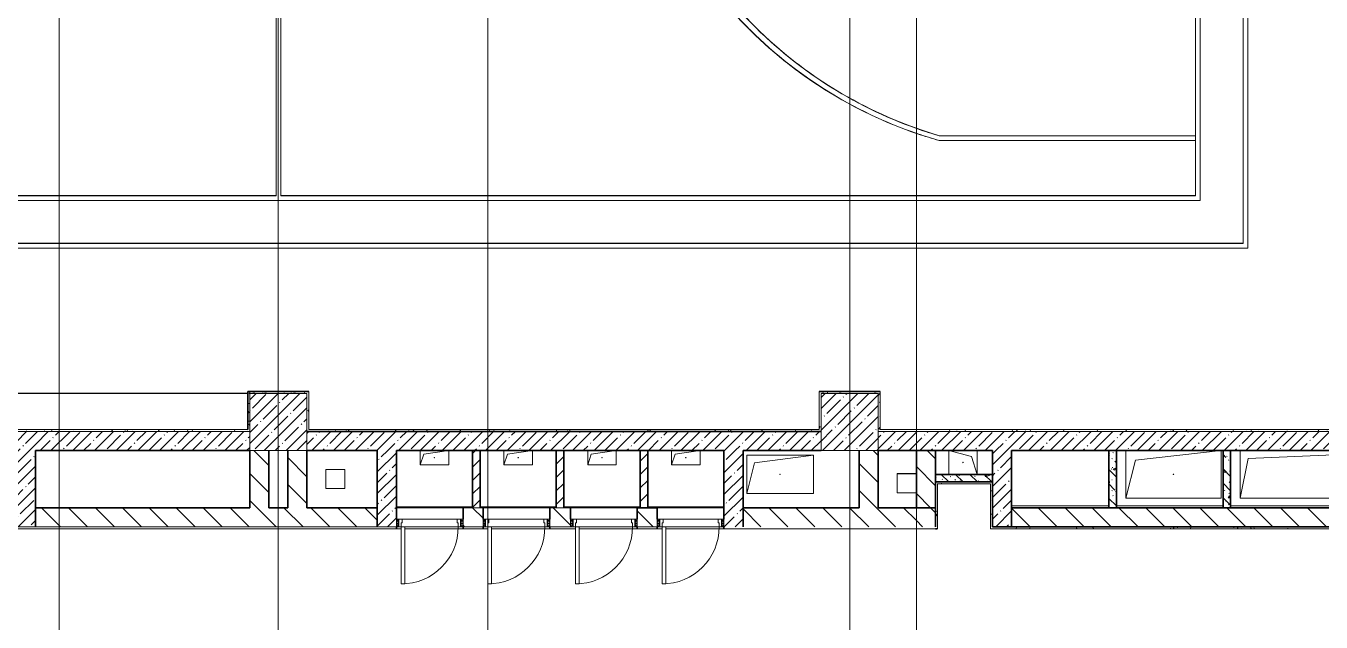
# Model space of a CAD drawing. Header units: millimetres. Extents: x 3914 to 443608, y -156176 to 78197.
# Drawn here: x 226774 to 240374, y -136078 to -129822 of the extents above; entities that cross this region are included whole.
import ezdxf

# ---------------------------------------------------------------- set-up
doc = ezdxf.new("R2010")
doc.units = ezdxf.units.MM
doc.linetypes.add('200_ШТРИХ__ш1_п0_6_', pattern=[160, 100, -60])
doc.linetypes.add('Осевая', pattern=[6350, 1270, -952.5, 3175, -952.5])
for name, color, linetype, lineweight in [('A-DOOR-1', 7, 'Continuous', 5), ('A-DOOR-2', 7, '200_ШТРИХ__ш1_п0_6_', 5), ('A-DOOR-FRAM-2', 7, 'Continuous', 5), ('A-FLOR', 7, 'Continuous', 9), ('A-GENM', 7, 'Continuous', 9), ('A-WALL', 7, 'Continuous', 5), ('A-WALL-1', 7, 'Continuous', 35), ('I-WALL', 7, 'Continuous', 5), ('S-COLS', 7, 'Continuous', 9), ('S-COLS-1', 7, 'Continuous', 5), ('Оси', 7, 'Continuous', 9), ('Оси-2', 7, 'Осевая', 9)]:
    doc.layers.add(name, color=color, linetype=linetype, lineweight=lineweight)
doc.layers.add('A-DOOR-FRAM-1', color=7, linetype='Continuous', lineweight=5, true_color=0xc0c0c0)
doc.layers.add('A-WALL-FNSH-1', color=9, linetype='Continuous', lineweight=5, true_color=0x808080)
pattern_1 = [(135, (174964.42, -145977.62), (-141.42136, -141.42136), [])]
pattern_2 = [(135, (174964.42, -145977.62), (-150.8683, -150.8683), [213.36, -35.56, 7.112, -35.56]), (135, (174964.42, -145826.85), (-150.8683, -150.8683), []), (50, (174964.42, -145977.62), (255.0577, -22.3145), [26.67, -293.37]), (355, (174964.42, -145977.62), (-49.3404, 267.4791), [21.336, -234.696]), (100.451, (174985.68, -145979.48), (205.7195, 245.1636), [22.666, -249.326]), (46.184, (174964.42, -145906.5), (379.511, -58.86), [40.005, -440.055]), (96.636, (174996.05, -145911.4), (332.3634, 346.399), [33.999, -373.989]), (351.184, (174964.42, -145906.5), (332.3669, 346.3953), [32.004, -352.044]), (21, (174999.98, -145924.28), (212.2602, -143.1711), [26.67, -293.37]), (326, (174999.98, -145924.28), (86.5224, 257.8632), [21.336, -234.696]), (71.451, (175017.67, -145936.2), (298.78395, 114.6901), [22.666, -249.326]), (37.5, (174964.42, -145977.62), (4.32385, 118.37751), [6.706, -225.146, 6.706, -231.546, -235.585]), (37.5, (174964.42, -145977.62), (4.32385, 118.37751), [-470.103, 6.706, -228.879]), (7.5, (174964.42, -145977.62), (93.54758, 140.2533), [6.706, -129.134, 6.706, -219.812, -89.789]), (7.5, (174964.42, -145977.62), (93.54758, 140.2533), [-362.356, 6.706, -83.083]), (327.5, (174885.12, -145977.62), (189.82734, -8.02019), [6.706, -82.194, 6.706, -270.662, -368.046]), (327.5, (174885.12, -145977.62), (189.82734, -8.02019), [-366.268, 6.706, -361.34]), (317.5, (174849.56, -145977.62), (207.38114, 35.59764), [6.706, -108.864, 6.706, -177.495, -261.366]), (317.5, (174849.56, -145977.62), (207.38114, 35.59764), [-299.771, 6.706, -254.66])]
pattern_3 = [(45, (174964.42, -145977.62), (-114.04925, 114.04925), []), (45, (175078.47, -145977.62), (-114.04925, 114.04925), [201.612, -40.322, 6.706, -33.617])]
pattern_4 = [(45, (174964.42, -145977.62), (-70.71068, 70.71068), [])]
pattern_5 = [(0, (174964.42, -145977.62), (243.84, 60.96), [20.117, -162.763, 20.117, -162.763, -975.36]), (0, (174964.42, -145977.62), (243.84, 60.96), [-365.76, 20.117, -345.643, 20.117, -162.763, -426.72]), (0, (174964.42, -145977.62), (243.84, 60.96), [-914.4, 20.117, -101.803, 20.117, -284.683]), (120, (175055.86, -145947.14), (-174.71291, 180.691634), [20.117, -162.763, 20.117, -162.763, -975.36]), (120, (175055.86, -145947.14), (-174.71291, 180.691634), [-365.76, 20.117, -345.643, 20.117, -162.763, -426.72]), (120, (175055.86, -145947.14), (-174.71291, 180.691634), [-914.4, 20.117, -101.803, 20.117, -284.683]), (240, (175086.34, -145825.22), (-69.12709, -241.651634), [20.117, -162.763, 20.117, -162.763, -975.36]), (240, (175086.34, -145825.22), (-69.12709, -241.651634), [-365.76, 20.117, -345.643, 20.117, -162.763, -426.72]), (240, (175086.34, -145825.22), (-69.12709, -241.651634), [-914.4, 20.117, -101.803, 20.117, -284.683])]

# ---------------------------------------------------------------- blocks, each defined once
blk = doc.blocks.new('BSC_Колонна _Прямоугольная - 600х600-23205375-Объем проектирования 2 этажа')
at = {"layer": 'S-COLS-1'}
h = blk.add_hatch(dxfattribs=at)
h.set_pattern_fill('FP_54', color=256, style=0, pattern_type=2)
h.set_pattern_definition([(45, (-54460, -12000), (-114.04925, 114.04925), []), (45, (-54345.95, -12000), (-114.04925, 114.04925), [201.613, -40.323, 6.706, -33.617])])
h.paths.add_polyline_path([(300, -300), (300, 300), (-300, 300), (-300, -300), (289, -300)])
for p, q in [((300, 300), (-300, 300)), ((-300, 300), (-300, -300)), ((300, -300), (300, 300)), ((-300, -300), (300, -300))]:
    blk.add_line(p, q, dxfattribs=at)
blk = doc.blocks.new('BSC_Колонна _Прямоугольная - 600х600-V316-Объем проектирования 2 этажа')
at = {"layer": 'S-COLS-1'}
h = blk.add_hatch(dxfattribs=at)
h.set_pattern_fill('FP_69', color=256, style=0, pattern_type=2)
h.set_pattern_definition([(45, (-60460, -12000), (-114.04925, 114.04925), []), (45, (-60345.95, -12000), (-114.04925, 114.04925), [201.613, -40.323, 6.706, -33.617])])
h.paths.add_polyline_path([(208, -300), (300, -300), (300, 300), (-300, 300), (-300, -300)])
for p, q in [((300, 300), (-300, 300)), ((-300, 300), (-300, -300)), ((300, -300), (300, 300)), ((-300, -300), (300, -300))]:
    blk.add_line(p, q, dxfattribs=at)
blk = doc.blocks.new('GM_Отверстие прямоугольное _в плите_ - Отверстие-21619835-Объем проектирования 2 этажа')
at = {"layer": 'A-GENM'}
for p, q in [((-125, 150), (125, 150)), ((125, 150), (-125, 150)), ((-62.5, 87.5), (125, 150)), ((-125, -150), (-62.5, 87.5)), ((125, -150), (-125, -150)), ((-125, -150), (125, -150))]:
    blk.add_line(p, q, dxfattribs=at)
for start, end in [(360, 180), (180, 360)]:
    blk.add_arc((0, 0), 2.5, start, end, dxfattribs=at)
blk = doc.blocks.new('GM_Отверстие прямоугольное _в плите_ - Отверстие-21620300-Объем проектирования 2 этажа')
at = {"layer": 'A-GENM'}
for p, q in [((-150, -75), (-150, 75)), ((-150, 75), (-150, -75)), ((-150, -75), (-112.5, 37.5)), ((-112.5, 37.5), (150, 75)), ((150, 75), (150, -75)), ((150, -75), (150, 75)), ((150, -75), (-150, -75)), ((-150, -75), (150, -75))]:
    blk.add_line(p, q, dxfattribs=at)
for start, end in [(360, 180), (180, 360)]:
    blk.add_arc((0, 0), 2.5, start, end, dxfattribs=at)
blk = doc.blocks.new('GM_Отверстие прямоугольное _в плите_ - Отверстие-21982021-Объем проектирования 2 этажа')
at = {"layer": 'A-GENM'}
for p, q in [((-350, -200), (-350, 200)), ((-350, 200), (350, 200)), ((350, 200), (-350, 200)), ((-350, 200), (-350, -200)), ((-270, 120), (350, 200)), ((350, 200), (350, -200)), ((350, -200), (350, 200)), ((-350, -200), (-270, 120)), ((350, -200), (-350, -200)), ((-350, -200), (350, -200))]:
    blk.add_line(p, q, dxfattribs=at)
for start, end in [(360, 180), (180, 360)]:
    blk.add_arc((0, 0), 2.5, start, end, dxfattribs=at)
blk = doc.blocks.new('GM_Отверстие прямоугольное _в плите_ - Отверстие-21980457-Объем проектирования 2 этажа')
at = {"layer": 'A-GENM'}
for p, q in [((-500, -250), (-500, 250)), ((-500, 250), (-500, -250)), ((-500, -250), (-400, 150)), ((-400, 150), (500, 250)), ((500, 250), (500, -250)), ((500, -250), (500, 250)), ((500, -250), (-500, -250)), ((-500, -250), (500, -250))]:
    blk.add_line(p, q, dxfattribs=at)
for start, end in [(360, 180), (180, 360)]:
    blk.add_arc((0, 0), 2.5, start, end, dxfattribs=at)
blk = doc.blocks.new('GM_Отверстие прямоугольное _в плите_ - Отверстие-21982946-Объем проектирования 2 этажа')
at = {"layer": 'A-GENM'}
for p, q in [((-1000, -250), (-1000, 250)), ((-1000, 250), (-1000, -250)), ((-1000, -250), (-917, 167)), ((-917, 167), (1000, 250)), ((1000, -250), (-1000, -250)), ((-1000, -250), (1000, -250))]:
    blk.add_line(p, q, dxfattribs=at)
for start, end in [(360, 180), (180, 360)]:
    blk.add_arc((0, 0), 2.5, start, end, dxfattribs=at)

msp = doc.modelspace()

# ---------------------------------------------------------------- hatches: boundary and pattern name
at = {"layer": 'A-DOOR-2'}
h = msp.add_hatch(dxfattribs=at)
h.set_pattern_fill('FP_121', color=256, angle=180, style=0, pattern_type=2)
h.set_pattern_definition([(315, (229075.51, -135142.306), (14.14214, 14.14214), []), (45, (229075.51, -135142.306), (-14.14214, 14.14214), [])])
h.paths.add_polyline_path([(230664.4, -135077.6), (230689.4, -135076.2), (230689.4, -134997.6), (230664.4, -134997.6), (230664.4, -135059.8)])
h = msp.add_hatch(dxfattribs=at)
h.set_pattern_fill('FP_121', color=256, angle=180, style=0, pattern_type=2)
h.set_pattern_definition([(315, (229985.51, -135142.306), (14.14214, 14.14214), []), (45, (229985.51, -135142.306), (-14.14214, 14.14214), [])])
h.paths.add_polyline_path([(231574.4, -135077.6), (231599.4, -135077.6), (231599.4, -134997.6), (231574.4, -134997.6), (231574.4, -135024.7)])
h = msp.add_hatch(dxfattribs=at)
h.set_pattern_fill('FP_121', color=256, angle=180, style=0, pattern_type=2)
h.set_pattern_definition([(315, (230905.51, -135142.306), (14.14214, 14.14214), []), (45, (230905.51, -135142.306), (-14.14214, 14.14214), [])])
h.paths.add_polyline_path([(232494.4, -135077.6), (232519.4, -135077.6), (232519.4, -134997.6), (232494.4, -134997.6), (232494.4, -135024.7)])
h = msp.add_hatch(dxfattribs=at)
h.set_pattern_fill('FP_121', color=256, angle=180, style=0, pattern_type=2)
h.set_pattern_definition([(315, (231815.51, -135142.306), (14.14214, 14.14214), []), (45, (231815.51, -135142.306), (-14.14214, 14.14214), [])])
h.paths.add_polyline_path([(233404.4, -135077.6), (233429.4, -135076.2), (233429.4, -134997.6), (233404.4, -134997.6), (233404.4, -135059.8)])
at = {"layer": 'A-DOOR-FRAM-2'}
h = msp.add_hatch(dxfattribs=at)
h.set_pattern_fill('FP_122', color=256, angle=180, style=0, pattern_type=2)
h.set_pattern_definition([(225, (231198.306, -135142.306), (14.1421, -14.1421), []), (315, (231198.306, -135142.306), (14.1421, 14.1421), [])])
h.paths.add_polyline_path([(231364.4, -135077.6), (231364.4, -134997.6), (231339.4, -134997.6), (231339.4, -135077.6)])
h = msp.add_hatch(dxfattribs=at)
h.set_pattern_fill('FP_122', color=256, angle=180, style=0, pattern_type=2)
h.set_pattern_definition([(225, (232108.306, -135142.306), (14.1421, -14.1421), []), (315, (232108.306, -135142.306), (14.1421, 14.1421), [])])
h.paths.add_polyline_path([(232274.4, -135077.6), (232274.4, -134997.6), (232249.4, -134997.6), (232249.4, -135077.6)])
h = msp.add_hatch(dxfattribs=at)
h.set_pattern_fill('FP_122', color=256, angle=180, style=0, pattern_type=2)
h.set_pattern_definition([(225, (233028.306, -135142.306), (14.1421, -14.1421), []), (315, (233028.306, -135142.306), (14.1421, 14.1421), [])])
h.paths.add_polyline_path([(233194.4, -135077.6), (233194.4, -134997.6), (233169.4, -134997.6), (233169.4, -135077.6)])
h = msp.add_hatch(dxfattribs=at)
h.set_pattern_fill('FP_122', color=256, angle=180, style=0, pattern_type=2)
h.set_pattern_definition([(225, (233938.306, -135142.306), (14.1421, -14.1421), []), (315, (233938.306, -135142.306), (14.1421, 14.1421), [])])
h.paths.add_polyline_path([(234104.4, -135077.6), (234104.4, -134997.6), (234079.4, -134997.6), (234079.4, -135077.6)])
at = {"layer": 'I-WALL'}
h = msp.add_hatch(dxfattribs=at)
h.set_pattern_fill('FP_191', color=256, style=0, pattern_type=2)
h.set_pattern_definition(pattern_5)
h.paths.add_polyline_path([(229104.4, -134057.6), (229124.4, -134057.6), (229124.4, -133657.6), (229104.4, -133657.6), (229104.4, -133894.7)])
h = msp.add_hatch(dxfattribs=at)
h.set_pattern_fill('FP_191', color=256, style=0, pattern_type=2)
h.set_pattern_definition(pattern_5)
h.paths.add_polyline_path([(229724.4, -133677.6), (229744.4, -133677.5), (229744.4, -133657.6), (229124.4, -133657.6), (229124.4, -133677.6), (229457.8, -133677.6)])
h = msp.add_hatch(dxfattribs=at)
h.set_pattern_fill('FP_191', color=256, style=0, pattern_type=2)
h.set_pattern_definition(pattern_5)
h.paths.add_polyline_path([(229724.4, -134077.6), (229744.4, -134056.6), (229744.4, -133677.6), (229724.4, -133677.6), (229724.4, -134057.6)])
h.paths.add_polyline_path([(229744.4, -134077.6), (229744.4, -134057.6), (229724.4, -134077.6)])
h = msp.add_hatch(dxfattribs=at)
h.set_pattern_fill('FP_191', color=256, style=0, pattern_type=2)
h.set_pattern_definition(pattern_5)
h.paths.add_polyline_path([(235124.4, -134057.6), (235124.4, -133657.6), (235104.4, -133657.7), (235104.4, -134057.6)])
h = msp.add_hatch(dxfattribs=at)
h.set_pattern_fill('FP_191', color=256, style=0, pattern_type=2)
h.set_pattern_definition(pattern_5)
h.paths.add_polyline_path([(235132, -133677.6), (235744.4, -133677.6), (235744.4, -133657.6), (235124.4, -133657.6), (235124.4, -133677.6)])
h = msp.add_hatch(dxfattribs=at)
h.set_pattern_fill('FP_191', color=256, style=0, pattern_type=2)
h.set_pattern_definition(pattern_5)
h.paths.add_polyline_path([(235724.4, -134077.6), (235744.4, -134076.1), (235744.4, -134057.6), (235725.9, -134076.1)])
h.paths.add_polyline_path([(235724.4, -134077.6), (235744.4, -134056.6), (235744.4, -133677.6), (235724.4, -133677.6), (235724.4, -134076)])
h = msp.add_hatch(dxfattribs=at)
h.set_pattern_fill('FP_191', color=256, style=0, pattern_type=2)
h.set_pattern_definition(pattern_5)
h.paths.add_polyline_path([(223744.4, -134077.6), (229124.4, -134077.6), (229103.4, -134057.6), (223745.4, -134057.6)])
h.paths.add_polyline_path([(229124.4, -134077.6), (229124.4, -134057.6), (229104.4, -134057.6)])
h = msp.add_hatch(dxfattribs=at)
h.set_pattern_fill('FP_1', color=256, style=0, pattern_type=2)
h.set_pattern_definition(pattern_3)
h.paths.add_polyline_path([(226674.4, -135077.6), (226874.4, -135076.7), (226874.4, -134077.6), (226674.4, -134077.6), (226674.4, -135076.6)])
h = msp.add_hatch(dxfattribs=at)
h.set_pattern_fill('FP_1', color=256, style=0, pattern_type=2)
h.set_pattern_definition(pattern_3)
h.paths.add_polyline_path([(229124.4, -134277.6), (229124.4, -134077.6), (226874.4, -134077.6), (226874.4, -134277.6), (228611.6, -134277.6)])
h = msp.add_hatch(dxfattribs=at)
h.set_pattern_fill('FP_1', color=256, style=0, pattern_type=2)
h.set_pattern_definition(pattern_3)
h.paths.add_polyline_path([(236124.4, -134277.6), (241124.4, -134277.6), (241124.4, -134077.6), (235724.4, -134077.7), (235724.4, -134277.6), (236059, -134277.6)])
h.paths.add_polyline_path([(235063.5, -134277.6), (235124.4, -134277.6), (235124.4, -134077.6), (229724.4, -134077.6), (229724.4, -134277.6), (234304.4, -134277.6)])
h = msp.add_hatch(dxfattribs=at)
h.set_pattern_fill('FP_191', color=256, style=0, pattern_type=2)
h.set_pattern_definition(pattern_5)
h.paths.add_polyline_path([(230727, -134077.6), (235124.4, -134077.6), (235103.4, -134057.6), (229745.4, -134057.6), (229744.4, -134077.6), (230664.4, -134077.6)])
h.paths.add_polyline_path([(235124.4, -134077.6), (235124.4, -134057.6), (235104.4, -134057.6)])
h = msp.add_hatch(dxfattribs=at)
h.set_pattern_fill('FP_191', color=256, style=0, pattern_type=2)
h.set_pattern_definition(pattern_5)
h.paths.add_polyline_path([(241124.4, -134077.6), (241124.4, -134057.6), (241106.4, -134059.6)])
h.paths.add_polyline_path([(241124.4, -134077.6), (241103.4, -134057.6), (235744.4, -134057.6), (235744.4, -134077.6), (240970.7, -134077.6)])
h = msp.add_hatch(dxfattribs=at)
h.set_pattern_fill('FP_23', color=256, style=0, pattern_type=2)
h.set_pattern_definition(pattern_1)
h.paths.add_polyline_path([(229281.6, -134877.6), (229324.4, -134877.6), (229324.4, -134277.6), (229124.4, -134277.6), (229124.4, -134877.6)])
h = msp.add_hatch(dxfattribs=at)
h.set_pattern_fill('FP_23', color=256, style=0, pattern_type=2)
h.set_pattern_definition(pattern_1)
h.paths.add_polyline_path([(229640.3, -134877.6), (229724.4, -134877.6), (229724.4, -134277.6), (229524.4, -134277.6), (229524.4, -134877.6)])
h = msp.add_hatch(dxfattribs=at)
h.set_pattern_fill('FP_1', color=256, style=0, pattern_type=2)
h.set_pattern_definition(pattern_3)
h.paths.add_polyline_path([(230617, -135077.6), (230664.4, -135077.6), (230664.4, -134277.6), (230464.4, -134277.6), (230464.4, -135077.6), (230490.5, -135077.6)])
h = msp.add_hatch(dxfattribs=at)
h.set_pattern_fill('FP_22', color=256, style=0, pattern_type=2)
h.set_pattern_definition(pattern_4)
h.paths.add_polyline_path([(231543.7, -134877.6), (231543.7, -134277.6), (231463.7, -134277.6), (231463.7, -134877.6)])
h = msp.add_hatch(dxfattribs=at)
h.set_pattern_fill('FP_22', color=256, style=0, pattern_type=2)
h.set_pattern_definition(pattern_4)
h.paths.add_polyline_path([(232423.7, -134877.6), (232423.7, -134277.6), (232343.7, -134277.6), (232343.7, -134877.6)])
h = msp.add_hatch(dxfattribs=at)
h.set_pattern_fill('FP_22', color=256, style=0, pattern_type=2)
h.set_pattern_definition(pattern_4)
h.paths.add_polyline_path([(233303.7, -134877.6), (233303.7, -134277.6), (233223.7, -134277.6), (233223.7, -134877.6)])
h = msp.add_hatch(dxfattribs=at)
h.set_pattern_fill('FP_1', color=256, style=0, pattern_type=2)
h.set_pattern_definition(pattern_3)
h.paths.add_polyline_path([(234304.4, -135077.6), (234304.4, -134277.6), (234104.4, -134277.6), (234104.4, -135077.6)])
h = msp.add_hatch(dxfattribs=at)
h.set_pattern_fill('FP_23', color=256, style=0, pattern_type=2)
h.set_pattern_definition(pattern_1)
h.paths.add_polyline_path([(235524.4, -134877.6), (235724.4, -134877.6), (235724.4, -134277.6), (235524.4, -134277.6), (235524.4, -134777.6)])
h = msp.add_hatch(dxfattribs=at)
h.set_pattern_fill('FP_23', color=256, style=0, pattern_type=2)
h.set_pattern_definition(pattern_1)
h.paths.add_polyline_path([(236184.2, -134877.6), (236324.4, -134877.6), (236324.4, -134277.6), (236124.4, -134277.6), (236124.4, -134877.6)])
h = msp.add_hatch(dxfattribs=at)
h.set_pattern_fill('FP_1', color=256, style=0, pattern_type=2)
h.set_pattern_definition(pattern_3)
h.paths.add_polyline_path([(236924.4, -135077.6), (237124.4, -135077.6), (237124.4, -134277.6), (236924.4, -134277.6), (236924.4, -134877.6)])
h = msp.add_hatch(dxfattribs=at)
h.set_pattern_fill('FP_41', color=256, style=0, pattern_type=2)
h.set_pattern_definition(pattern_2)
h.paths.add_polyline_path([(238224.4, -134877.6), (238224.4, -134277.6), (238144.4, -134277.6), (238144.4, -134877.6)])
h = msp.add_hatch(dxfattribs=at)
h.set_pattern_fill('FP_41', color=256, style=0, pattern_type=2)
h.set_pattern_definition(pattern_2)
h.paths.add_polyline_path([(239424.4, -134877.6), (239424.4, -134277.6), (239344.4, -134277.6), (239344.4, -134877.6)])
h = msp.add_hatch(dxfattribs=at)
h.set_pattern_fill('FP_41', color=256, style=0, pattern_type=2)
h.set_pattern_definition(pattern_2)
h.paths.add_polyline_path([(236324.4, -134607.6), (236924.4, -134607.6), (236924.4, -134527.6), (236324.4, -134527.6)])
h = msp.add_hatch(dxfattribs=at)
h.set_pattern_fill('FP_191', color=256, style=0, pattern_type=2)
h.set_pattern_definition(pattern_5)
h.paths.add_polyline_path([(236324.4, -134607.6), (236344.4, -134627.6), (236344.4, -134607.6)])
h.paths.add_polyline_path([(236344.4, -135097.6), (236343.5, -134627.6), (236324.4, -134610.4), (236324.4, -135097.6)])
h = msp.add_hatch(dxfattribs=at)
h.set_pattern_fill('FP_191', color=256, style=0, pattern_type=2)
h.set_pattern_definition(pattern_5)
h.paths.add_polyline_path([(236344.4, -134627.6), (236903.4, -134627.6), (236924.4, -134607.6), (236344.4, -134607.6), (236344.4, -134615)])
h.paths.add_polyline_path([(236904.4, -134627.6), (236924.4, -134627.6), (236924.4, -134607.6), (236915.5, -134616.5)])
h = msp.add_hatch(dxfattribs=at)
h.set_pattern_fill('FP_191', color=256, style=0, pattern_type=2)
h.set_pattern_definition(pattern_5)
h.paths.add_polyline_path([(236924.4, -135077.6), (236924.4, -134627.6), (236904.4, -134627.7), (236904.4, -135077.6)])
h = msp.add_hatch(dxfattribs=at)
h.set_pattern_fill('FP_23', color=256, style=0, pattern_type=2)
h.set_pattern_definition(pattern_1)
h.paths.add_polyline_path([(235924.4, -135077.6), (236124.4, -135077.6), (236124.4, -134877.6), (234304.4, -134877.6), (234304.4, -135077.6), (235786.2, -135077.6)])
h.paths.add_polyline_path([(223499.7, -135077.6), (226674.4, -135077.6), (226674.4, -134877.6), (222225.1, -134877.6), (222225.1, -135077.6)])
h.paths.add_polyline_path([(226874.4, -135077.6), (230464.4, -135077.6), (230464.4, -134877.6), (226874.4, -134877.6)])
h.paths.add_polyline_path([(231364.4, -135077.6), (231574.4, -135077.6), (231574.4, -134877.6), (231364.4, -134877.6), (231364.4, -135036.9)])
h.paths.add_polyline_path([(232274.4, -135077.6), (232494.4, -135077.6), (232494.4, -134877.6), (232274.4, -134877.6), (232274.4, -134997.6)])
h.paths.add_polyline_path([(233404.4, -135077.6), (233404.4, -134877.6), (233194.4, -134877.6), (233194.4, -135077.6)])
h = msp.add_hatch(dxfattribs=at)
h.set_pattern_fill('FP_23', color=256, style=0, pattern_type=2)
h.set_pattern_definition(pattern_1)
h.paths.add_polyline_path([(236124.4, -135077.6), (236324.4, -135077.6), (236324.4, -134877.6), (236124.4, -134877.6), (236124.4, -134938.7)])
h = msp.add_hatch(dxfattribs=at)
h.set_pattern_fill('FP_23', color=256, style=0, pattern_type=2)
h.set_pattern_definition(pattern_1)
h.paths.add_polyline_path([(241524.4, -135077.6), (241524.4, -134877.6), (237124.4, -134877.6), (237124.4, -135077.6), (240845.3, -135077.6)])
h = msp.add_hatch(dxfattribs=at)
h.set_pattern_fill('FP_191', color=256, style=0, pattern_type=2)
h.set_pattern_definition(pattern_5)
h.paths.add_polyline_path([(238224.4, -135097.6), (241724.4, -135097.6), (241724.4, -135077.6), (236904.4, -135078.4), (236904.4, -135097.6), (238144.4, -135097.6)])

# ---------------------------------------------------------------- linework, layer by layer
at = {"layer": 'A-DOOR-1'}
for p, q in [((230754.4, -135077.6), (230714.4, -135077.6)), ((230714.4, -135077.6), (230714.4, -135677.6)), ((230754.4, -135677.6), (230754.4, -135077.6)), ((231664.4, -135077.6), (231624.4, -135077.6)), ((231624.4, -135077.6), (231624.4, -135677.6)), ((231664.4, -135677.6), (231664.4, -135077.6)), ((232584.4, -135077.6), (232544.4, -135077.6)), ((232544.4, -135077.6), (232544.4, -135677.6)), ((232584.4, -135677.6), (232584.4, -135077.6)), ((233494.4, -135077.6), (233454.4, -135077.6)), ((233454.4, -135077.6), (233454.4, -135677.6)), ((233494.4, -135677.6), (233494.4, -135077.6)), ((230714.4, -135677.6), (230754.4, -135677.6)), ((231624.4, -135677.6), (231664.4, -135677.6)), ((232544.4, -135677.6), (232584.4, -135677.6)), ((233454.4, -135677.6), (233494.4, -135677.6))]:
    msp.add_line(p, q, dxfattribs=at)
for centre in [(230714.4, -135077.6), (231624.4, -135077.6), (232544.4, -135077.6), (233454.4, -135077.6)]:
    msp.add_arc(centre, 600, 270, 0, dxfattribs=at)
at = {"layer": 'A-DOOR-FRAM-1'}
for p, q in [((230689.4, -134997.6), (230664.4, -134997.6)), ((230664.4, -134997.6), (230664.4, -135077.6)), ((230724.4, -134997.6), (230689.4, -134997.6)), ((230689.4, -134997.6), (230689.4, -135077.6)), ((230689.4, -135077.6), (230689.4, -134997.6)), ((230714.4, -135077.6), (230714.4, -135037.6)), ((230714.4, -135037.6), (230724.4, -135037.6)), ((230724.4, -135037.6), (230724.4, -134997.6)), ((230724.4, -134997.6), (231304.4, -134997.6)), ((231339.4, -134997.6), (231304.4, -134997.6)), ((231304.4, -134997.6), (231304.4, -135037.6)), ((231304.4, -135037.6), (231314.4, -135037.6)), ((231314.4, -135037.6), (231314.4, -135077.6)), ((231339.4, -135077.6), (231339.4, -134997.6)), ((231339.4, -134997.6), (231339.4, -135077.6)), ((231364.4, -134997.6), (231339.4, -134997.6)), ((231364.4, -135077.6), (231364.4, -134997.6)), ((231599.4, -134997.6), (231574.4, -134997.6)), ((231574.4, -134997.6), (231574.4, -135077.6)), ((231634.4, -134997.6), (231599.4, -134997.6)), ((231599.4, -134997.6), (231599.4, -135077.6)), ((231599.4, -135077.6), (231599.4, -134997.6)), ((231624.4, -135077.6), (231624.4, -135037.6)), ((231624.4, -135037.6), (231634.4, -135037.6)), ((231634.4, -135037.6), (231634.4, -134997.6)), ((231634.4, -134997.6), (232214.4, -134997.6)), ((232249.4, -134997.6), (232214.4, -134997.6)), ((232214.4, -134997.6), (232214.4, -135037.6)), ((232214.4, -135037.6), (232224.4, -135037.6)), ((232224.4, -135037.6), (232224.4, -135077.6)), ((232249.4, -135077.6), (232249.4, -134997.6)), ((232249.4, -134997.6), (232249.4, -135077.6)), ((232274.4, -134997.6), (232249.4, -134997.6)), ((232274.4, -135077.6), (232274.4, -134997.6)), ((232519.4, -134997.6), (232494.4, -134997.6)), ((232494.4, -134997.6), (232494.4, -135077.6)), ((232554.4, -134997.6), (232519.4, -134997.6)), ((232519.4, -134997.6), (232519.4, -135077.6)), ((232519.4, -135077.6), (232519.4, -134997.6)), ((232544.4, -135077.6), (232544.4, -135037.6)), ((232544.4, -135037.6), (232554.4, -135037.6)), ((232554.4, -135037.6), (232554.4, -134997.6)), ((232554.4, -134997.6), (233134.4, -134997.6)), ((233169.4, -134997.6), (233134.4, -134997.6)), ((233134.4, -134997.6), (233134.4, -135037.6)), ((233134.4, -135037.6), (233144.4, -135037.6)), ((233144.4, -135037.6), (233144.4, -135077.6)), ((233169.4, -135077.6), (233169.4, -134997.6)), ((233169.4, -134997.6), (233169.4, -135077.6)), ((233194.4, -134997.6), (233169.4, -134997.6)), ((233194.4, -135077.6), (233194.4, -134997.6)), ((233429.4, -134997.6), (233404.4, -134997.6)), ((233404.4, -134997.6), (233404.4, -135077.6)), ((233464.4, -134997.6), (233429.4, -134997.6)), ((233429.4, -134997.6), (233429.4, -135077.6)), ((233429.4, -135077.6), (233429.4, -134997.6)), ((233454.4, -135077.6), (233454.4, -135037.6)), ((233454.4, -135037.6), (233464.4, -135037.6)), ((233464.4, -135037.6), (233464.4, -134997.6)), ((233464.4, -134997.6), (234044.4, -134997.6)), ((234079.4, -134997.6), (234044.4, -134997.6)), ((234044.4, -134997.6), (234044.4, -135037.6)), ((234044.4, -135037.6), (234054.4, -135037.6)), ((234054.4, -135037.6), (234054.4, -135077.6)), ((234079.4, -135077.6), (234079.4, -134997.6)), ((234079.4, -134997.6), (234079.4, -135077.6)), ((234104.4, -134997.6), (234079.4, -134997.6)), ((234104.4, -135077.6), (234104.4, -134997.6)), ((230664.4, -135077.6), (230689.4, -135077.6)), ((230689.4, -135077.6), (230714.4, -135077.6)), ((231314.4, -135077.6), (230754.4, -135077.6)), ((231314.4, -135077.6), (231339.4, -135077.6)), ((231339.4, -135077.6), (231364.4, -135077.6)), ((231574.4, -135077.6), (231599.4, -135077.6)), ((231599.4, -135077.6), (231624.4, -135077.6)), ((232224.4, -135077.6), (231664.4, -135077.6)), ((232224.4, -135077.6), (232249.4, -135077.6)), ((232249.4, -135077.6), (232274.4, -135077.6)), ((232494.4, -135077.6), (232519.4, -135077.6)), ((232519.4, -135077.6), (232544.4, -135077.6)), ((233144.4, -135077.6), (232584.4, -135077.6)), ((233144.4, -135077.6), (233169.4, -135077.6)), ((233169.4, -135077.6), (233194.4, -135077.6)), ((233404.4, -135077.6), (233429.4, -135077.6)), ((233429.4, -135077.6), (233454.4, -135077.6)), ((234054.4, -135077.6), (233494.4, -135077.6)), ((234054.4, -135077.6), (234079.4, -135077.6)), ((234079.4, -135077.6), (234104.4, -135077.6))]:
    msp.add_line(p, q, dxfattribs=at)
at = {"layer": 'A-FLOR'}
for p, q in [((239604.4, -120995.4), (239604.4, -132152.3)), ((239604.4, -120996.3), (239604.4, -132153.2)), ((239554.4, -132102.3), (239554.4, -121045.4)), ((239554.4, -132103.2), (239554.4, -121046.3)), ((229401.2, -131602.3), (229401.2, -121545.4)), ((229401.2, -131603.2), (229401.2, -121546.3)), ((229451.2, -121545.4), (229451.2, -131602.3)), ((229451.2, -121546.3), (229451.2, -131603.2)), ((239054.4, -121545.4), (239054.4, -131602.3)), ((239054.4, -121546.3), (239054.4, -131603.2)), ((239104.4, -121495.4), (239104.4, -131652.3)), ((239104.4, -121496.3), (239104.4, -131653.2)), ((236364.7, -130973.8), (239054.4, -130973.8)), ((236364.7, -130974.8), (239054.4, -130974.8)), ((239054.4, -131023.8), (236364.7, -131023.8)), ((239054.4, -131024.8), (236364.7, -131024.8)), ((219798, -131602.3), (229401.2, -131602.3)), ((219798, -131603.2), (229401.2, -131603.2)), ((229451.2, -131602.3), (239054.4, -131602.3)), ((229451.2, -131603.2), (239054.4, -131603.2)), ((239104.4, -131652.3), (219748, -131652.3)), ((239104.4, -131653.2), (219748, -131653.2)), ((239604.4, -132152.3), (219248, -132152.3)), ((239604.4, -132153.2), (219248, -132153.2)), ((219298, -132102.3), (239554.4, -132102.3)), ((219298, -132103.2), (239554.4, -132103.2)), ((223744.4, -133676.7), (229104.4, -133676.7)), ((223744.4, -133677.6), (229104.4, -133677.6)), ((235724.4, -133656.7), (235124.4, -133656.7)), ((235724.4, -133657.6), (235124.4, -133657.6)), ((230124.4, -134476.7), (229924.4, -134476.7)), ((229924.4, -134476.7), (229924.4, -134676.7)), ((230124.4, -134477.6), (229924.4, -134477.6)), ((229924.4, -134477.6), (229924.4, -134677.6)), ((230124.4, -134676.7), (230124.4, -134476.7)), ((230124.4, -134677.6), (230124.4, -134477.6)), ((236124.4, -134519.7), (235924.4, -134519.7)), ((235924.4, -134519.7), (235924.4, -134719.7)), ((236124.4, -134520.6), (235924.4, -134520.6)), ((235924.4, -134520.6), (235924.4, -134720.6)), ((236344.4, -134626.7), (236903.4, -134626.7)), ((236344.4, -134627.6), (236903.4, -134627.6)), ((236903.4, -134626.7), (236903.4, -135076.7)), ((236903.4, -134627.6), (236903.4, -135077.6)), ((229924.4, -134676.7), (230124.4, -134676.7)), ((229924.4, -134677.6), (230124.4, -134677.6)), ((235924.4, -134719.7), (236124.4, -134719.7)), ((235924.4, -134720.6), (236124.4, -134720.6)), ((230664.4, -134876.7), (230664.4, -134868.7)), ((230664.4, -134868.7), (231463.7, -134868.7)), ((230664.4, -134877.6), (230664.4, -134869.6)), ((230664.4, -134869.6), (231463.7, -134869.6)), ((231543.7, -134868.7), (232343.7, -134868.7)), ((231543.7, -134869.6), (232343.7, -134869.6)), ((232423.7, -134868.7), (233223.7, -134868.7)), ((232423.7, -134869.6), (233223.7, -134869.6)), ((233303.7, -134868.7), (234104.4, -134868.7)), ((233303.7, -134869.6), (234104.4, -134869.6)), ((234104.4, -134868.7), (234104.4, -134876.7)), ((234104.4, -134869.6), (234104.4, -134877.6)), ((237124.4, -134856.7), (238144.4, -134856.7)), ((237124.4, -134857.6), (238144.4, -134857.6)), ((238224.4, -134856.7), (239344.4, -134856.7)), ((238224.4, -134857.6), (239344.4, -134857.6)), ((239424.4, -134856.7), (241524.4, -134856.7)), ((239424.4, -134857.6), (241524.4, -134857.6)), ((230464.4, -135076.7), (226874.4, -135076.7)), ((230464.4, -135077.6), (226874.4, -135077.6)), ((241524.4, -135076.7), (237124.4, -135076.7)), ((241524.4, -135077.6), (237124.4, -135077.6))]:
    msp.add_line(p, q, dxfattribs=at)
for centre, radius, start, end in [((237619.4, -126593.8), 4604.2, 105.81331, 254.18669), ((237619.4, -126594.8), 4604.2, 105.81331, 254.18669), ((237648.9, -126593.8), 4564.4, 106.34112, 253.65888), ((237648.9, -126594.8), 4564.4, 106.34112, 253.65888), ((237619.4, -126593.8), 4604.2, 197.80481, 224.51201), ((237619.4, -126594.8), 4604.2, 197.80481, 224.51201), ((237648.9, -126593.8), 4564.4, 223.59403, 250.6524), ((237648.9, -126594.8), 4564.4, 223.59403, 250.6524), ((237619.4, -126593.8), 4604.2, 224.51201, 251.21922), ((237619.4, -126594.8), 4604.2, 224.51201, 251.21922), ((237648.9, -126593.8), 4564.4, 250.6524, 253.65888), ((237648.9, -126594.8), 4564.4, 250.6524, 253.65888), ((237619.4, -126593.8), 4604.2, 251.21922, 254.18669), ((237619.4, -126594.8), 4604.2, 251.21922, 254.18669)]:
    msp.add_arc(centre, radius, start, end, dxfattribs=at)
at = {"layer": 'A-WALL'}
for p, q in [((229744.4, -133677.6), (229744.4, -134057.6)), ((235104.4, -133657.6), (235104.4, -134057.6)), ((235744.4, -133657.6), (235744.4, -134057.6)), ((223724.4, -134077.6), (229124.4, -134077.6)), ((229104.4, -134057.6), (223745.4, -134057.6)), ((229744.4, -134057.6), (235104.4, -134057.6)), ((235724.4, -134077.6), (241124.4, -134077.6)), ((231364.4, -134877.6), (231574.4, -134877.6)), ((232274.4, -134877.6), (232494.4, -134877.6)), ((222225.1, -135077.6), (230464.4, -135077.6)), ((230464.4, -135077.6), (230664.4, -135077.6)), ((231364.4, -135077.6), (231574.4, -135077.6)), ((232274.4, -135077.6), (232494.4, -135077.6)), ((233194.4, -135077.6), (233404.4, -135077.6)), ((236324.4, -135098.6), (236324.4, -135097.6))]:
    msp.add_line(p, q, dxfattribs=at)
at = {"layer": 'A-WALL-1'}
for p, q in [((229104.4, -133657.6), (229104.4, -134057.6)), ((229744.4, -133657.6), (229104.4, -133657.6)), ((235744.4, -133657.6), (235104.4, -133657.6)), ((235124.4, -134077.6), (229724.4, -134077.6)), ((226874.4, -135077.6), (226874.4, -134277.6)), ((226874.4, -134277.6), (229124.4, -134277.6)), ((229124.4, -134277.6), (229124.4, -134877.6)), ((229324.4, -134877.6), (229324.4, -134277.6)), ((229524.4, -134277.6), (229524.4, -134877.6)), ((229724.4, -134877.6), (229724.4, -134277.6)), ((229724.4, -134277.6), (230464.4, -134277.6)), ((230464.4, -134277.6), (230464.4, -135077.6)), ((230664.4, -134997.6), (230664.4, -134277.6)), ((230664.4, -134277.6), (234104.4, -134277.6)), ((231463.7, -134277.6), (231463.7, -134877.6)), ((231543.7, -134877.6), (231543.7, -134277.6)), ((232343.7, -134277.6), (232343.7, -134877.6)), ((232423.7, -134877.6), (232423.7, -134277.6)), ((233223.7, -134277.6), (233223.7, -134877.6)), ((233303.7, -134877.6), (233303.7, -134277.6)), ((234104.4, -134277.6), (234104.4, -134997.6)), ((234304.4, -135077.6), (234304.4, -134277.6)), ((234304.4, -134277.6), (235124.4, -134277.6)), ((235524.4, -134277.6), (235524.4, -134877.6)), ((235724.4, -134877.6), (235724.4, -134277.6)), ((235724.4, -134277.6), (236924.4, -134277.6)), ((236124.4, -134277.6), (236124.4, -134877.6)), ((236324.4, -134277.6), (236324.4, -135077.6)), ((236924.4, -135077.6), (236924.4, -134277.6)), ((237124.4, -135077.6), (237124.4, -134277.6)), ((237124.4, -134277.6), (241124.4, -134277.6)), ((238144.4, -134277.6), (238144.4, -134877.6)), ((238224.4, -134877.6), (238224.4, -134277.6)), ((239344.4, -134277.6), (239344.4, -134877.6)), ((239424.4, -134877.6), (239424.4, -134277.6)), ((236924.4, -134527.6), (236324.4, -134527.6)), ((236924.4, -134607.6), (236324.4, -134607.6)), ((236903.4, -134627.6), (236904.4, -134627.6)), ((229124.4, -134877.6), (226874.4, -134877.6)), ((229524.4, -134877.6), (229324.4, -134877.6)), ((230464.4, -134877.6), (229724.4, -134877.6)), ((231364.4, -134877.6), (231364.4, -134997.6)), ((231574.4, -134997.6), (231574.4, -134877.6)), ((232274.4, -134877.6), (232274.4, -134997.6)), ((232494.4, -134997.6), (232494.4, -134877.6)), ((233404.4, -134877.6), (233194.4, -134877.6)), ((233194.4, -134877.6), (233194.4, -134997.6)), ((233404.4, -134997.6), (233404.4, -134877.6)), ((235524.4, -134877.6), (234304.4, -134877.6)), ((236324.4, -134877.6), (235724.4, -134877.6)), ((241524.4, -134877.6), (237124.4, -134877.6)), ((230664.4, -135097.6), (230664.4, -135077.6)), ((231364.4, -135077.6), (231364.4, -135097.6)), ((231574.4, -135097.6), (231574.4, -135077.6)), ((232274.4, -135077.6), (232274.4, -135097.6)), ((233194.4, -135077.6), (233194.4, -135097.6)), ((233404.4, -135097.6), (233404.4, -135077.6)), ((234104.4, -135077.6), (234104.4, -135097.6)), ((236324.4, -135098.6), (236344.4, -135098.6)), ((236924.4, -135077.6), (241724.4, -135077.6))]:
    msp.add_line(p, q, dxfattribs=at)
at = {"layer": 'A-WALL-FNSH-1'}
for p, q in [((229745.4, -133656.6), (229103.4, -133656.6)), ((229103.4, -133656.6), (229103.4, -134056.6)), ((229744.4, -133657.6), (229744.4, -133677.6)), ((229745.4, -134057.6), (229745.4, -133656.6)), ((235745.4, -133656.6), (235103.4, -133656.6)), ((235103.4, -133656.6), (235103.4, -134056.6)), ((235745.4, -134056.6), (235745.4, -133656.6)), ((229103.4, -134056.6), (223744.4, -134056.6)), ((235103.4, -134056.6), (229744.4, -134056.6)), ((235744.4, -134057.6), (241091.4, -134057.6)), ((241103.4, -134056.6), (235745.4, -134056.6)), ((236345.4, -135098.6), (236345.4, -134628.6)), ((222204.1, -135098.6), (230664.4, -135098.6)), ((230664.4, -135098.6), (230664.4, -135097.6)), ((231574.4, -135097.6), (231364.4, -135097.6)), ((231364.4, -135097.6), (231364.4, -135098.6)), ((231574.4, -135098.6), (231574.4, -135097.6)), ((232494.4, -135097.6), (232274.4, -135097.6)), ((232274.4, -135097.6), (232274.4, -135098.6)), ((232274.4, -135098.6), (232494.4, -135098.6)), ((232494.4, -135098.6), (232494.4, -135097.6)), ((233404.4, -135097.6), (233194.4, -135097.6)), ((233194.4, -135097.6), (233194.4, -135098.6)), ((233194.4, -135098.6), (233404.4, -135098.6)), ((233404.4, -135098.6), (233404.4, -135097.6)), ((236324.4, -135097.6), (234104.4, -135097.6)), ((234104.4, -135097.6), (234104.4, -135098.6)), ((234104.4, -135098.6), (236324.4, -135098.6)), ((236344.4, -135098.6), (236345.4, -135098.6)), ((236903.4, -135077.6), (236903.4, -135098.6)), ((241260.4, -135097.6), (236904.4, -135097.6))]:
    msp.add_line(p, q, dxfattribs=at)
at = {"layer": 'I-WALL'}
for p, q in [((230664.4, -134877.6), (231364.4, -134877.6)), ((231574.4, -134877.6), (232274.4, -134877.6)), ((232494.4, -134877.6), (233194.4, -134877.6)), ((233404.4, -134877.6), (234104.4, -134877.6)), ((230664.4, -135097.6), (230714.4, -135097.6)), ((230714.4, -135098.6), (230664.4, -135098.6)), ((230754.4, -135097.6), (231364.4, -135097.6)), ((231364.4, -135098.6), (230754.4, -135098.6)), ((231574.4, -135097.6), (231624.4, -135097.6)), ((231624.4, -135098.6), (231574.4, -135098.6)), ((231664.4, -135097.6), (232274.4, -135097.6)), ((232274.4, -135098.6), (231664.4, -135098.6)), ((232494.4, -135097.6), (232544.4, -135097.6)), ((232544.4, -135098.6), (232494.4, -135098.6)), ((232584.4, -135097.6), (233194.4, -135097.6)), ((233194.4, -135098.6), (232584.4, -135098.6)), ((233404.4, -135097.6), (233454.4, -135097.6)), ((233454.4, -135098.6), (233404.4, -135098.6)), ((233494.4, -135097.6), (234104.4, -135097.6)), ((234104.4, -135098.6), (233494.4, -135098.6))]:
    msp.add_line(p, q, dxfattribs=at)
at = {"layer": 'Оси'}
for points in [[(227124.4, -147883.9), (227124.4, -142883.9), (227124.4, -123579.5), (227124.4, -118579.5)], [(229424.4, -147883.9), (229424.4, -142883.9), (229424.4, -123579.5), (229424.4, -118579.5)], [(231624.4, -147883.9), (231624.4, -142883.9), (231624.4, -123579.5), (231624.4, -118579.5)], [(235424.4, -147883.9), (235424.4, -142883.9), (235424.4, -123579.5), (235424.4, -118579.5)], [(236627.6, -147883.9), (236627.6, -147180), (236124.4, -146613.9), (236124.4, -141613.9), (236124.4, -123579.5), (236124.4, -118579.5)]]:
    msp.add_lwpolyline(points, dxfattribs=at)
at = {"layer": 'Оси-2'}
for p, q in [((227124.4, -142882.9), (227124.4, -123578.6)), ((229424.4, -142882.9), (229424.4, -123578.6)), ((231624.4, -142882.9), (231624.4, -123578.6)), ((235424.4, -142882.9), (235424.4, -123578.6)), ((236124.4, -141612.9), (236124.4, -123578.6))]:
    msp.add_line(p, q, dxfattribs=at)

# ---------------------------------------------------------------- block references
at = {"layer": 'A-GENM'}
for name, p in [('GM_Отверстие прямоугольное _в плите_ - Отверстие-21620300-Объем проектирования 2 этажа', (231063.7, -134352.6)), ('GM_Отверстие прямоугольное _в плите_ - Отверстие-21620300-Объем проектирования 2 этажа', (231943.7, -134352.6)), ('GM_Отверстие прямоугольное _в плите_ - Отверстие-21620300-Объем проектирования 2 этажа', (232823.7, -134352.6)), ('GM_Отверстие прямоугольное _в плите_ - Отверстие-21620300-Объем проектирования 2 этажа', (233703.7, -134352.6)), ('GM_Отверстие прямоугольное _в плите_ - Отверстие-21982021-Объем проектирования 2 этажа', (234693.7, -134527.6)), ('GM_Отверстие прямоугольное _в плите_ - Отверстие-21980457-Объем проектирования 2 этажа', (238824.4, -134527.6)), ('GM_Отверстие прямоугольное _в плите_ - Отверстие-21982946-Объем проектирования 2 этажа', (240524.4, -134527.6))]:
    msp.add_blockref(name, p, dxfattribs=at)
at = {"layer": 'A-GENM', "rotation": 270}
msp.add_blockref('GM_Отверстие прямоугольное _в плите_ - Отверстие-21619835-Объем проектирования 2 этажа', (236614.4, -134402.6), dxfattribs=at)
at = {"layer": 'S-COLS'}
for name, p in [('BSC_Колонна _Прямоугольная - 600х600-23205375-Объем проектирования 2 этажа', (229424.4, -133977.6)), ('BSC_Колонна _Прямоугольная - 600х600-V316-Объем проектирования 2 этажа', (235424.4, -133977.6))]:
    msp.add_blockref(name, p, dxfattribs=at)

doc.saveas('drawing.dxf')
